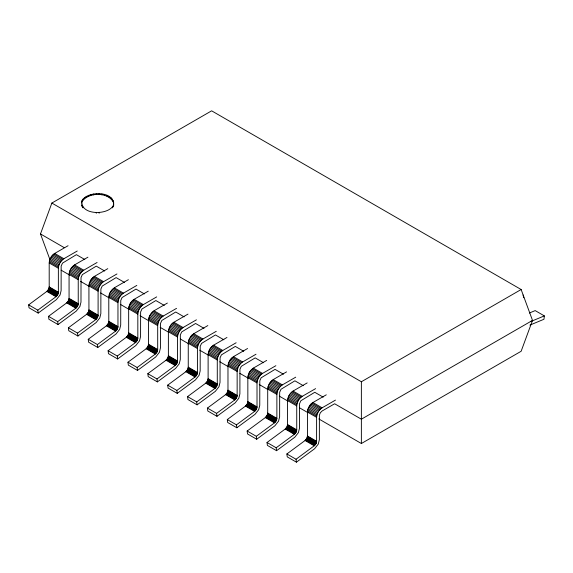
<?xml version="1.0" encoding="UTF-8"?>
<svg xmlns="http://www.w3.org/2000/svg" width="573" height="573" viewBox="0 0 573 573"><rect width="100%" height="100%" fill="white"/><g stroke="black" fill="none" stroke-linecap="round" stroke-linejoin="round"><path stroke-width="0.86" d="M318.817 418.942L361.37 443.516L361.37 381.761L51.864 203.064L40.49 233.942L50.016 259.813M84.804 259.526L76.402 254.67L62.493 263.129L61.161 266.094L61.118 290.611L60.043 295.009L56.383 299.636L38.198 313.087L29.03 307.794L28.65 304.872L46.836 291.421L48.662 289.107L49.199 286.908L49.199 262.964C49.364 259.168 51.498 255.472 54.7 253.438L68.065 245.724M38.198 313.087L37.818 310.165L56.004 296.714L57.83 294.4L58.367 292.201L58.367 268.257C58.532 264.461 60.666 260.765 63.868 258.731L77.233 251.017M104.666 270.993L96.264 266.144L82.362 274.596L81.029 277.561L80.986 302.086L79.912 306.476L76.252 311.103L58.066 324.554L48.898 319.261L48.512 316.339L66.697 302.888L68.531 300.574L69.068 298.375L69.068 274.431C69.226 270.635 71.36 266.939 74.569 264.905L87.927 257.191M58.066 324.554L57.68 321.632L75.865 308.181L77.699 305.867L78.236 303.669L78.236 279.724C78.394 275.928 80.528 272.232 83.737 270.198L97.095 262.484M124.534 282.46L116.126 277.611L102.223 286.063L100.891 289.028L100.848 313.553L99.774 317.943L96.114 322.578L77.928 336.022L68.76 330.728L68.38 327.806L86.566 314.355L88.392 312.041L88.93 309.843L88.93 285.906C89.087 282.109 91.222 278.406 94.43 276.372L107.788 268.658M77.928 336.022L77.548 333.099L95.734 319.648L97.56 317.335L98.098 315.136L98.098 291.199C98.255 287.402 100.39 283.699 103.598 281.665L116.956 273.951M144.396 293.928L135.994 289.079L122.085 297.53L120.753 300.503L120.71 325.02L119.635 329.411L115.975 334.045L97.79 347.496L88.622 342.203L88.242 339.273L106.428 325.829L108.254 323.509L108.791 321.317L108.791 297.373C108.956 293.577 111.09 289.881 114.292 287.839L128.395 279.703M97.79 347.496L97.41 344.566L115.596 331.122L117.422 328.802L117.959 326.61L117.959 302.666C118.124 298.87 120.258 295.174 123.46 293.132L136.825 285.426M164.258 305.395L155.856 300.546L141.954 308.997L140.621 311.97L140.578 336.487L139.504 340.885L135.844 345.512L117.658 358.963L108.49 353.67L108.104 350.748L126.289 337.296L128.123 334.983L128.66 332.784L128.66 308.84C128.818 305.044 130.952 301.348 134.161 299.314L148.257 291.17M117.658 358.963L117.272 356.041L135.457 342.59L137.291 340.276L137.828 338.077L137.828 314.133C137.986 310.337 140.12 306.641 143.329 304.607L156.687 296.893M184.126 316.869L175.718 312.013L161.815 320.465L160.483 323.437L160.44 347.954L159.366 352.352L155.706 356.979L137.52 370.43L128.352 365.137L127.972 362.215L146.158 348.764L147.984 346.45L148.522 344.251L148.522 320.307C148.679 316.511 150.814 312.815 154.022 310.781L167.38 303.067M137.52 370.43L137.14 367.508L155.319 354.057L157.152 351.743L157.69 349.544L157.69 325.6C157.847 321.804 159.982 318.108 163.19 316.074L176.548 308.36M203.988 328.336L195.586 323.48L181.677 331.939L180.345 334.904L180.302 359.421L179.227 363.819L175.567 368.446L157.382 381.897L148.214 376.604L147.834 373.682L166.02 360.231L167.846 357.917L168.383 355.718L168.383 331.774C168.548 327.978 170.682 324.282 173.884 322.248L187.987 314.104M157.382 381.897L157.002 378.975L175.188 365.524L177.014 363.21L177.551 361.011L177.551 337.067C177.716 333.271 179.85 329.575 183.052 327.541L196.417 319.827M223.85 339.803L215.448 334.954L201.546 343.406L200.213 346.371L200.17 370.896L199.096 375.286L195.436 379.913L177.25 393.365L168.082 388.071L167.696 385.149L185.881 371.698L187.715 369.384L188.252 367.186L188.252 343.241C188.41 339.445 190.544 335.749 193.753 333.715L207.849 325.571M177.25 393.365L176.864 390.442L195.049 376.991L196.883 374.678L197.42 372.479L197.42 348.534C197.578 344.738 199.712 341.042 202.921 339.008L216.279 331.294M243.718 351.27L235.31 346.421L221.407 354.873L220.075 357.839L220.032 382.363L218.958 386.754L215.298 391.388L197.112 404.832L187.944 399.539L187.564 396.616L205.743 383.165L207.576 380.852L208.114 378.653L208.114 354.708C208.271 350.92 210.406 347.217 213.614 345.182L226.972 337.468M197.112 404.832L196.732 401.909L214.911 388.458L216.744 386.145L217.282 383.946L217.282 360.002C217.439 356.213 219.574 352.51 222.782 350.475L236.14 342.761M263.58 362.738L255.178 357.889L241.269 366.34L239.937 369.313L239.894 393.83L238.819 398.221L235.159 402.855L216.974 416.306L207.806 411.013L207.426 408.083L225.612 394.639L227.438 392.319L227.975 390.127L227.975 366.183C228.14 362.387 230.274 358.691 233.476 356.65L247.579 348.513M216.974 416.306L216.594 413.377L234.78 399.933L236.606 397.612L237.143 395.42L237.143 371.476C237.308 367.68 239.442 363.984 242.644 361.943L256.002 354.236M283.442 374.205L275.04 369.356L261.138 377.808L259.805 380.78L259.762 405.297L258.681 409.695L255.028 414.322L236.842 427.773L227.674 422.48L227.288 419.558L245.473 406.107L247.307 403.793L247.844 401.594L247.844 377.65C248.002 373.854 250.136 370.158 253.345 368.124L266.703 360.41M236.842 427.773L236.456 424.851L254.641 411.4L256.475 409.086L257.012 406.887L257.012 382.943C257.17 379.147 259.304 375.451 262.513 373.417L275.871 365.703M303.31 385.679L294.902 380.823L280.999 389.275L279.667 392.247L279.624 416.764L278.55 421.162L274.89 425.789L256.704 439.24L247.536 433.947L247.156 431.025L265.335 417.574L267.168 415.26L267.706 413.061L267.706 389.117C267.863 385.321 269.998 381.625 273.206 379.591L286.564 371.877M256.704 439.24L256.324 436.318L274.503 422.867L276.336 420.553L276.874 418.354L276.874 394.41C277.031 390.614 279.166 386.918 282.374 384.884L295.732 377.17M323.172 397.146L314.77 392.29L300.861 400.749L299.529 403.714L299.486 428.232L298.411 432.629L294.751 437.256L276.566 450.707L267.398 445.414L267.018 442.492L285.204 429.041L287.03 426.727L287.567 424.529L287.567 400.584C287.725 396.788 289.859 393.092 293.068 391.058L307.171 382.914M276.566 450.707L276.186 447.785L294.372 434.334L296.198 432.021L296.735 429.822L296.735 405.877C296.893 402.081 299.027 398.385 302.236 396.351L315.594 388.637M51.864 203.064L211.63 110.825L521.136 289.515L532.51 320.393L361.37 419.2L334.632 403.764L322.105 410.999L320.336 412.761L319.39 415.181L319.354 439.706L318.273 444.096L314.62 448.723L296.434 462.175L287.266 456.882L286.88 453.959L305.065 440.508L306.899 438.195L307.436 435.996L307.436 412.051C307.594 408.255 309.728 404.559 312.937 402.525L326.295 394.811M296.434 462.175L296.048 459.252L314.233 445.801L316.067 443.488L316.604 441.289L316.604 417.345C316.762 413.548 318.896 409.853 322.105 407.818L335.463 400.104M529.395 313.008L535.182 310.602L544.35 315.895L543.97 319.261L529.918 325.099M82.046 200.643C79.64 215.326 107.917 215.641 113.354 205.485C115.76 190.802 87.483 190.487 82.046 200.643L81.552 203.129M113.848 204.762L113.354 206.366L113.354 205.485M532.51 320.393L521.136 351.27L361.37 443.516M82.046 201.524C88.879 191.797 108.813 191.69 113.848 203.129M113.031 206.882L112.387 207.899L112.387 207.018M361.37 381.761L521.136 289.515M531.128 321.389L544.35 315.895M40.49 233.942L64.176 247.615M54.7 253.438L63.868 258.731M74.569 264.905L83.737 270.198M94.43 276.372L103.598 281.665M114.292 287.839L123.46 293.132M134.161 299.314L143.329 304.607M154.022 310.781L163.19 316.074M173.884 322.248L183.052 327.541M193.753 333.715L202.921 339.008M213.614 345.182L222.782 350.475M233.476 356.65L242.644 361.943M253.345 368.124L262.513 373.417M273.206 379.591L282.374 384.884M293.068 391.058L302.236 396.351M312.937 402.525L322.105 407.818M53.747 254.083L62.915 259.376M73.609 265.557L82.777 270.85M93.478 277.024L102.646 282.317M113.339 288.491L122.507 293.784M133.201 299.958L142.369 305.251M153.07 311.426L162.238 316.719M172.931 322.893L182.099 328.186M192.793 334.367L201.961 339.66M212.662 345.834L221.83 351.127M232.523 357.301L241.691 362.594M252.385 368.768L261.553 374.062M272.254 380.236L281.422 385.529M292.115 391.703L301.283 396.996M311.977 403.177L321.145 408.47M52.823 254.906L61.991 260.199M72.685 266.373L81.853 271.666M92.547 277.841L101.715 283.134M112.415 289.315L121.583 294.608M132.277 300.782L141.445 306.075M152.139 312.249L161.307 317.542M172.007 323.716L181.175 329.009M191.869 335.184L201.037 340.477M211.731 346.651L220.899 351.944M231.599 358.125L240.767 363.418M251.461 369.592L260.629 374.885M271.323 381.059L280.491 386.352M291.191 392.526L300.359 397.82M311.053 403.994L320.221 409.287M51.95 255.873L61.118 261.166M71.818 267.347L80.986 272.641M91.68 278.815L100.848 284.108M111.542 290.282L120.71 295.575M131.41 301.749L140.578 307.042M151.272 313.216L160.44 318.509M171.134 324.683L180.302 329.976M191.002 336.158L200.17 341.451M210.864 347.625L220.032 352.918M230.726 359.092L239.894 364.385M250.594 370.559L259.762 375.852M270.456 382.026L279.624 387.319M290.318 393.493L299.486 398.787M310.186 404.968L319.354 410.261M51.169 256.962L60.337 262.255M71.031 268.436L80.199 273.729M90.892 279.903L100.06 285.196M110.761 291.371L119.929 296.664M130.623 302.838L139.791 308.131M150.484 314.305L159.652 319.598M170.353 325.772L179.521 331.065M190.215 337.246L199.383 342.539M210.076 348.713L219.244 354.007M229.945 360.181L239.113 365.474M249.807 371.648L258.975 376.941M269.668 383.115L278.836 388.408M289.537 394.582L298.705 399.875M309.399 406.056L318.567 411.35M50.488 258.137L59.656 263.43M70.35 269.611L79.518 274.904M90.219 281.078L99.387 286.371M110.08 292.545L119.248 297.838M129.942 304.012L139.11 309.305M149.811 315.479L158.979 320.773M169.672 326.947L178.84 332.24M189.534 338.421L198.702 343.714M209.403 349.888L218.571 355.181M229.264 361.355L238.432 366.648M249.126 372.822L258.294 378.116M268.995 384.29L278.163 389.583M288.856 395.757L298.024 401.05M308.718 407.231L317.886 412.524M49.937 259.361L59.105 264.654M69.806 270.836L78.974 276.129M89.667 282.303L98.835 287.596M109.529 293.77L118.697 299.063M129.398 305.237L138.566 310.53M149.259 316.704L158.427 321.997M169.121 328.171L178.289 333.465M188.99 339.646L198.158 344.939M208.851 351.113L218.019 356.406M228.713 362.58L237.881 367.873M248.582 374.047L257.75 379.34M268.443 385.514L277.611 390.807M288.305 396.982L297.473 402.275M308.174 408.456L317.342 413.749M49.536 260.6L58.704 265.893M69.397 272.068L78.565 277.361M89.259 283.535L98.427 288.828M109.128 295.009L118.296 300.302M128.989 306.476L138.157 311.769M148.851 317.943L158.019 323.236M168.72 329.411L177.888 334.704M188.581 340.878L197.749 346.171M208.443 352.345L217.611 357.638M228.312 363.819L237.48 369.112M248.173 375.286L257.341 380.579M268.035 386.754L277.203 392.047M287.904 398.221L297.072 403.514M307.765 409.688L316.933 414.981M49.285 261.811L58.453 267.104M69.147 273.285L78.315 278.578M89.016 284.752L98.184 290.045M108.877 296.22L118.045 301.513M128.739 307.687L137.907 312.98M148.608 319.154L157.776 324.447M168.469 330.621L177.637 335.914M188.331 342.095L197.499 347.388M208.2 353.562L217.368 358.856M228.061 365.03L237.229 370.323M247.923 376.497L257.091 381.79M267.792 387.964L276.96 393.257M287.653 399.431L296.821 404.724M307.515 410.905L316.683 416.199M49.199 262.964L58.367 268.257M69.068 274.431L78.236 279.724M88.93 285.906L98.098 291.199M108.791 297.373L117.959 302.666M128.66 308.84L137.828 314.133M148.522 320.307L157.69 325.6M168.383 331.774L177.551 337.067M188.252 343.241L197.42 348.534M208.114 354.708L217.282 360.002M227.975 366.183L237.143 371.476M247.844 377.65L257.012 382.943M267.706 389.117L276.874 394.41M287.567 400.584L296.735 405.877M307.436 412.051L316.604 417.345M61.146 270.177L69.655 275.09M80.492 281.35L89.001 286.264M100.612 292.961L109.121 297.874M120.724 304.578L129.24 309.492M140.07 315.744L148.586 320.658M160.189 327.362L168.698 332.276M180.309 338.98L188.818 343.893M199.655 350.146L208.164 355.059M219.767 361.764L228.283 366.677M239.886 373.374L248.403 378.287M259.232 384.54L267.741 389.461M279.352 396.158L287.861 401.071M299.471 407.775L307.98 412.689M49.199 286.908L58.367 292.201M69.068 298.375L78.236 303.669M88.93 309.843L98.098 315.136M108.791 321.317L117.959 326.61M128.66 332.784L137.828 338.077M148.522 344.251L157.69 349.544M168.383 355.718L177.551 361.011M188.252 367.186L197.42 372.479M208.114 378.653L217.282 383.946M227.975 390.127L237.143 395.42M247.844 401.594L257.012 406.887M267.706 413.061L276.874 418.354M287.567 424.529L296.735 429.822M307.436 435.996L316.604 441.289M49.171 287.431L58.339 292.724M69.032 298.898L78.2 304.191M88.894 310.365L98.062 315.659M108.763 321.84L117.931 327.133M128.624 333.307L137.792 338.6M148.486 344.774L157.654 350.067M168.355 356.241L177.523 361.534M188.216 367.708L197.384 373.002M208.078 379.176L217.246 384.469M227.947 390.65L237.115 395.943M247.808 402.117L256.976 407.41M267.67 413.584L276.838 418.877M287.531 425.051L296.699 430.344M307.4 436.519L316.568 441.812M49.063 287.983L58.231 293.276M68.932 299.45L78.093 304.743M88.794 310.917L97.962 316.21M108.655 322.384L117.823 327.677M128.517 333.858L137.685 339.152M148.386 345.326L157.554 350.619M168.247 356.793L177.415 362.086M188.109 368.26L197.277 373.553M207.978 379.727L217.146 385.02M227.839 391.194L237.007 396.487M247.701 402.669L256.869 407.962M267.57 414.136L276.738 419.429M287.431 425.603L296.599 430.896M307.293 437.07L316.461 442.363M48.898 288.541L58.066 293.834M68.76 300.016L77.928 305.309M88.622 311.483L97.79 316.776M108.49 322.95L117.658 328.243M128.352 334.417L137.52 339.71M148.214 345.884L157.382 351.177M168.082 357.351L177.25 362.645M187.944 368.826L197.112 374.119M207.806 380.293L216.974 385.586M227.667 391.76L236.835 397.053M247.536 403.227L256.704 408.52M267.398 414.694L276.566 419.988M287.259 426.162L296.427 431.455M307.128 437.636L316.296 442.929M48.662 289.107L57.83 294.4M68.531 300.574L77.699 305.867M88.392 312.041L97.56 317.335M108.254 323.509L117.422 328.802M128.123 334.983L137.291 340.276M147.984 346.45L157.152 351.743M167.846 357.917L177.014 363.21M187.715 369.384L196.883 374.678M207.576 380.852L216.744 386.145M227.438 392.319L236.606 397.612M247.307 403.793L256.475 409.086M267.168 415.26L276.336 420.553M287.03 426.727L296.198 432.021M306.899 438.195L316.067 443.488M48.376 289.651L57.544 294.945M68.244 301.119L77.412 306.412M88.106 312.586L97.274 317.879M107.968 324.06L117.136 329.353M127.836 335.527L137.004 340.82M147.698 346.994L156.866 352.288M167.56 358.462L176.728 363.755M187.428 369.929L196.596 375.222M207.29 381.396L216.458 386.689M227.152 392.87L236.32 398.163M247.02 404.337L256.188 409.631M266.882 415.805L276.05 421.098M286.744 427.272L295.912 432.565M306.612 438.739L315.78 444.032M48.046 290.167L57.214 295.46M67.908 301.634L77.076 306.927M87.769 313.109L96.937 318.402M107.631 324.576L116.799 329.869M127.5 336.043L136.668 341.336M147.361 347.51L156.529 352.803M167.223 358.977L176.391 364.27M187.092 370.445L196.26 375.738M206.953 381.919L216.121 387.212M226.815 393.386L235.983 398.679M246.684 404.853L255.852 410.146M266.545 416.32L275.713 421.613M286.407 427.787L295.575 433.081M306.276 439.255L315.444 444.548M47.666 290.647L56.834 295.94M67.528 302.114L76.696 307.407M87.397 313.581L96.565 318.875M107.258 325.049L116.426 330.342M127.12 336.516L136.288 341.809M146.989 347.983L156.157 353.276M166.85 359.457L176.018 364.75M186.712 370.924L195.88 376.217M206.581 382.392L215.749 387.685M226.442 393.859L235.61 399.152M246.304 405.326L255.472 410.619M266.173 416.793L275.341 422.086M286.034 428.267L295.202 433.56M305.896 439.735L315.064 445.028M47.258 291.063L56.426 296.356M67.127 302.537L76.295 307.83M86.989 314.004L96.157 319.297M106.85 325.471L116.018 330.764M126.719 336.938L135.887 342.231M146.581 348.405L155.749 353.699M166.442 359.873L175.61 365.166M186.311 371.347L195.479 376.64M206.173 382.814L215.341 388.107M226.034 394.281L235.202 399.574M245.903 405.748L255.071 411.042M265.765 417.216L274.933 422.509M285.626 428.683L294.794 433.976M305.495 440.15L314.663 445.443M46.836 291.421L56.004 296.714M66.697 302.888L75.865 308.181M86.566 314.355L95.734 319.648M106.428 325.829L115.596 331.122M126.289 337.296L135.457 342.59M146.158 348.764L155.319 354.057M166.02 360.231L175.188 365.524M185.881 371.698L195.049 376.991M205.743 383.165L214.911 388.458M225.612 394.639L234.78 399.933M245.473 406.107L254.641 411.4M265.335 417.574L274.503 422.867M285.204 429.041L294.372 434.334M305.065 440.508L314.233 445.801M28.65 304.872L37.818 310.165M48.512 316.339L57.68 321.632M68.38 327.806L77.548 333.099M88.242 339.273L97.41 344.566M108.104 350.748L117.272 356.041M127.972 362.215L137.14 367.508M147.834 373.682L157.002 378.975M167.696 385.149L176.864 390.442M187.564 396.616L196.732 401.909M207.426 408.083L216.594 413.377M227.288 419.558L236.456 424.851M247.156 431.025L256.324 436.318M267.018 442.492L276.186 447.785M286.88 453.959L296.048 459.252M82.369 206.882L83.013 207.899L83.013 207.018M523.063 294.973L523.801 297.724M81.552 204.762L82.046 206.366L82.046 205.485M113.354 200.643L113.354 201.524M112.387 199.11L112.387 199.991M110.976 197.699L110.976 198.58M109.164 196.446L109.164 197.334M106.993 195.4L106.993 196.281M104.551 194.584L104.551 195.465M101.894 194.025L101.894 194.906M99.115 193.746L99.115 194.627M99.115 212.39L99.115 213.271M96.285 193.746L96.285 194.627M96.285 212.39L96.285 213.271M93.506 194.025L93.506 194.906M90.849 194.584L90.849 195.465M88.407 195.4L88.407 196.281M86.244 196.446L86.244 197.334M84.424 197.699L84.424 198.58M83.013 199.11L83.013 199.991"/></g></svg>
